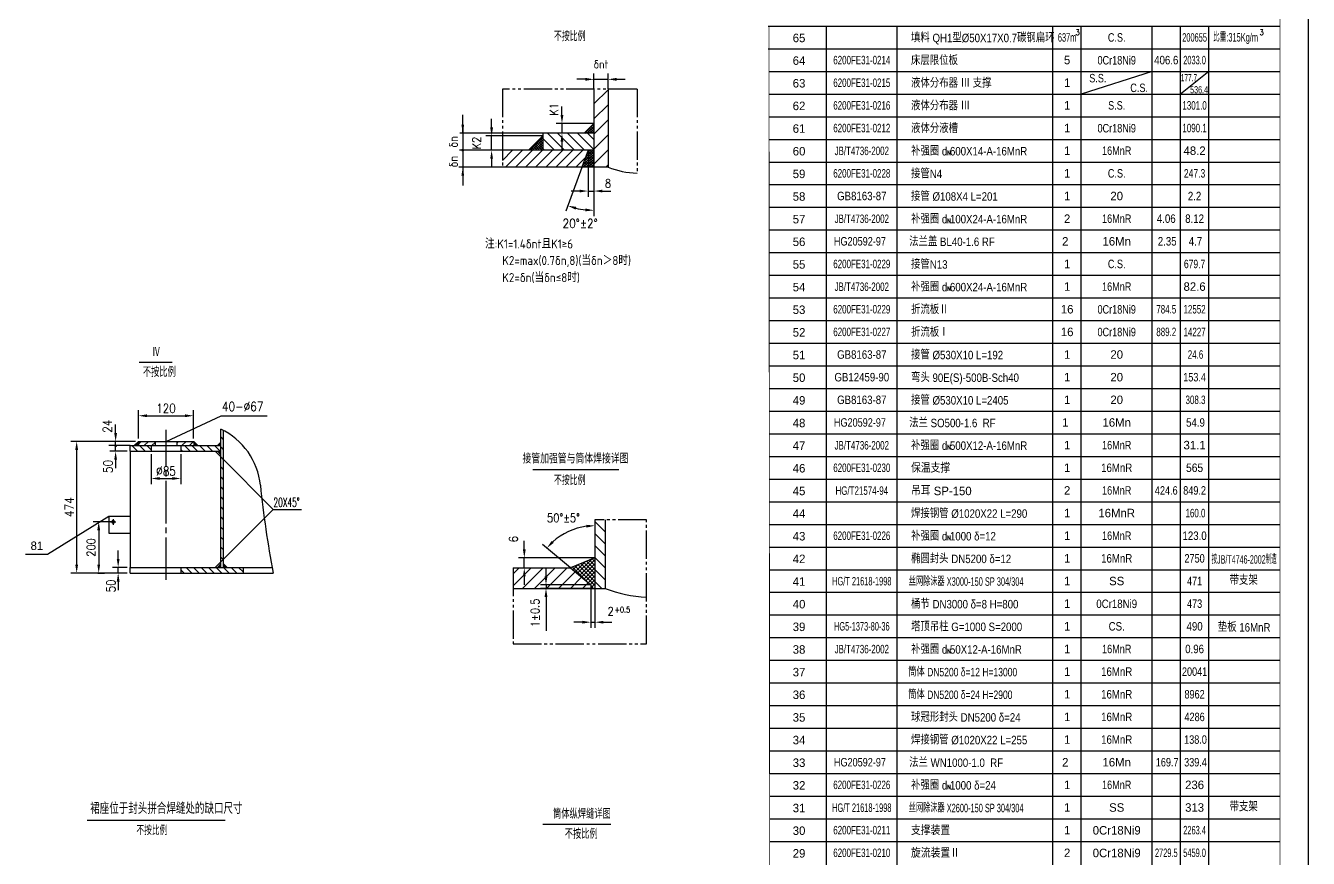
# Model space of a CAD drawing. Extents: x -42 to 819, y -365 to 844.
# Drawn here: x 356.3 to 809.2, y -28.3 to 265.9 of the extents above; entities that cross this region are included whole.
import ezdxf
from ezdxf.enums import TextEntityAlignment as Align

# ---------------------------------------------------------------- set-up
doc = ezdxf.new("R2010")
doc.units = 0
doc.header["$MEASUREMENT"] = 0
doc.linetypes.add('CENTER', pattern=[20, 15, -1.5, 2, -1.5])
doc.linetypes.add('DIVIDE', pattern=[15, 10, -1, 1, -1, 1, -1])
doc.layers.get('0').update_dxf_attribs({"linetype": 'CONTINUOUS'})
doc.layers.get('DEFPOINTS').update_dxf_attribs({"linetype": 'CONTINUOUS'})
for name, color, linetype in [('1', 2, 'CONTINUOUS'), ('2', 1, 'CONTINUOUS'), ('3', 3, 'CENTER'), ('4', 3, 'DIVIDE'), ('DIM', 4, 'CONTINUOUS'), ('TXT', 4, 'CONTINUOUS')]:
    doc.layers.add(name, color=color, linetype=linetype)
doc.styles.add('HZ2', font='tcc_simp', dxfattribs={"height": 2.5, "bigfont": 'tcc_hzdx'})
doc.styles.add('HZJ', font='txt', dxfattribs={"bigfont": 'SBTXT'})
doc.styles.add('SBHZ', font='ROMANS', dxfattribs={"width": 0.85, "bigfont": 'SBTXT'})
doc.dimstyles.get("Standard").update_dxf_attribs({"dimtxt": 3, "dimasz": 3, "dimexe": 2, "dimexo": 0.0625, "dimgap": 1.2, "dimtad": 1, "dimdec": 4, "dimzin": 0, "dimdsep": 46, "dimtxsty": 'SBHZ', "dimcen": 0.09, "dimadec": 0, "dimazin": 0, "dimtfac": 1, "dimtdec": 4, "dimtmove": 2, "dimatfit": 3, "dimfxl": 0, "dimtolj": 1, "dimtzin": 0, "dimarcsym": 0})
pattern_1 = [(135, (-8.8716, -78.33675), (-0.44194174, -0.44194174), []), (225, (-8.8716, -78.33675), (0.44194174, -0.44194174), [])]
pattern_2 = [(135, (-1944.114, -1678.5361), (-1.3258252, -1.3258252), [])]
pattern_3 = [(45, (-1944.11394, -1678.53613), (-0.176776695, 0.176776695), []), (135, (-1944.11394, -1678.53613), (-0.176776695, -0.176776695), [])]

# ---------------------------------------------------------------- blocks, each defined once
blk = doc.blocks.new('*D140')
at = {"color": 0, "linetype": 'ByBlock'}
for p, q in [((531.7, 41.72), (531.7, 44.72)), ((547.45, 38.72), (529.7, 38.72)), ((547.45, 37.52), (529.7, 37.52)), ((531.7, 38.72), (531.7, 37.52)), ((531.7, 38.72), (531.7, 37.52)), ((531.7, 34.52), (531.7, 31.52))]:
    blk.add_line(p, q, dxfattribs=at)
for points in [[(531.2, 41.72), (532.2, 41.72), (531.7, 38.72)], [(531.2, 34.52), (532.2, 34.52), (531.7, 37.52)]]:
    blk.add_solid(points, dxfattribs=at)
at = {"layer": 'DEFPOINTS', "color": 0, "linetype": 'ByBlock'}
for p in [(531.7, 37.52), (547.52, 38.72), (547.52, 37.52)]:
    blk.add_point(p, dxfattribs=at)
at = {"color": 0, "linetype": 'ByBlock', "insert": (527.86, 28.86), "char_height": 3, "attachment_point": 5, "rotation": 90, "style": 'SBHZ'}
blk.add_mtext('\\A1;1±0.5', dxfattribs=at)
blk = doc.blocks.new('*D141')
at = {"color": 0, "linetype": 'ByBlock'}
for p, q in [((547.52, 37.46), (547.52, 23.57)), ((548.96, 37.46), (548.96, 23.57)), ((544.52, 25.57), (541.52, 25.57)), ((547.52, 25.57), (548.96, 25.57)), ((547.52, 25.57), (548.96, 25.57)), ((551.96, 25.57), (554.96, 25.57))]:
    blk.add_line(p, q, dxfattribs=at)
for points in [[(544.52, 26.07), (544.52, 25.07), (547.52, 25.57)], [(551.96, 26.07), (551.96, 25.07), (548.96, 25.57)]]:
    blk.add_solid(points, dxfattribs=at)
at = {"layer": 'DEFPOINTS', "color": 0, "linetype": 'ByBlock'}
for p in [(547.52, 37.52), (548.96, 37.52), (548.96, 25.57)]:
    blk.add_point(p, dxfattribs=at)
at = {"color": 0, "linetype": 'ByBlock', "insert": (554.53, 29.41), "char_height": 3, "attachment_point": 5, "style": 'SBHZ'}
blk.add_mtext('\\A1;2 ', dxfattribs=at)
blk = doc.blocks.new('*X138')
at = {"color": 0}
for p, q in [((70.94, 425.91), (71.05, 426.02)), ((76.85, 420.95), (71.57, 426.24)), ((71.71, 425.27), (73.49, 427.04)), ((72.48, 424.62), (75.92, 428.06)), ((79.48, 419.74), (72.56, 426.65)), ((73.25, 423.97), (78.36, 429.08)), ((79.48, 421.15), (73.56, 427.07)), ((74.02, 423.33), (79.48, 428.79)), ((79.48, 422.56), (74.56, 427.49)), ((74.79, 422.68), (79.48, 427.38)), ((79.48, 423.98), (75.55, 427.91)), ((75.56, 422.04), (79.48, 425.96)), ((79.48, 425.39), (76.55, 428.32)), ((79.48, 426.81), (77.55, 428.74)), ((79.48, 428.22), (78.54, 429.16)), ((76.33, 421.39), (79.48, 424.55)), ((77.09, 420.75), (79.48, 423.14)), ((77.86, 420.1), (79.48, 421.72)), ((78.04, 418.87), (79.48, 420.31)), ((79.05, 418.75), (78.04, 419.76)), ((79.34, 418.75), (79.48, 418.89))]:
    blk.add_line(p, q, dxfattribs=at)
blk = doc.blocks.new('*X136')
at = {"color": 0}
for p, q in [((50.6, 419.71), (56.84, 425.95)), ((50.6, 423.95), (52.6, 425.95)), ((53.89, 418.75), (61.09, 425.95)), ((58.13, 418.75), (65.33, 425.95)), ((62.37, 418.75), (69.57, 425.95)), ((66.61, 418.75), (72.48, 424.62)), ((70.86, 418.75), (74.79, 422.68)), ((75.1, 418.75), (77.09, 420.75))]:
    blk.add_line(p, q, dxfattribs=at)
blk = doc.blocks.new('*D142')
at = {"color": 0, "linetype": 'ByBlock'}
for p, q in [((524.03, 51.32), (524.03, 54.32)), ((548.89, 48.32), (522.03, 48.32)), ((524.03, 44.72), (524.03, 48.32)), ((524.03, 44.72), (524.03, 48.32)), ((540.3, 44.72), (522.03, 44.72)), ((524.03, 41.72), (524.03, 38.72))]:
    blk.add_line(p, q, dxfattribs=at)
for points in [[(523.53, 51.32), (524.53, 51.32), (524.03, 48.32)], [(523.53, 41.72), (524.53, 41.72), (524.03, 44.72)]]:
    blk.add_solid(points, dxfattribs=at)
at = {"layer": 'DEFPOINTS', "color": 0, "linetype": 'ByBlock'}
for p in [(524.03, 48.32), (548.96, 48.32), (540.36, 44.72)]:
    blk.add_point(p, dxfattribs=at)
at = {"color": 0, "linetype": 'ByBlock', "insert": (520.19, 54.91), "char_height": 3, "attachment_point": 5, "rotation": 90, "style": 'SBHZ'}
blk.add_mtext('\\A1;6', dxfattribs=at)
blk = doc.blocks.new('*D143')
at = {"color": 0, "linetype": 'ByBlock'}
blk.add_line((540.32, 44.76), (530.44, 53.05), dxfattribs=at)
blk.add_arc((548.96, 37.51), 22.17, 97.7587, 132.2413, dxfattribs=at)
for points in [[(545.93, 59.98), (546, 58.98), (548.96, 59.68)], [(534.41, 53.58), (533.69, 54.27), (531.97, 51.76)]]:
    blk.add_solid(points, dxfattribs=at)
at = {"layer": 'DEFPOINTS', "color": 0, "linetype": 'ByBlock'}
for p in [(548.96, 61.76), (542.6, 58.75), (540.36, 44.72), (547.52, 38.72), (548.96, 37.52)]:
    blk.add_point(p, dxfattribs=at)
blk = doc.blocks.new('*X137')
at = {"color": 0}
for p, q in [((83.08, 438.76), (79.48, 442.36)), ((83.08, 434.52), (79.48, 438.12)), ((83.08, 430.28), (79.48, 433.88)), ((83.08, 426.03), (79.48, 429.63)), ((83.08, 421.79), (79.48, 425.39)), ((81.88, 418.75), (79.48, 421.15))]:
    blk.add_line(p, q, dxfattribs=at)
blk = doc.blocks.new('*D165')
at = {"color": 0, "linetype": 'ByBlock'}
for p, q in [((561.49, 294.13), (555.88, 278.69)), ((565.78, 294.13), (565.78, 276.94))]:
    blk.add_line(p, q, dxfattribs=at)
blk.add_arc((565.78, 305.9), 26.96, 256.38, 263.62, dxfattribs=at)
for points in [[(559.29, 279.22), (559.58, 280.18), (556.56, 280.57)], [(562.81, 279.61), (562.76, 278.61), (565.78, 278.94)]]:
    blk.add_solid(points, dxfattribs=at)
at = {"layer": 'DEFPOINTS', "color": 0, "linetype": 'ByBlock'}
for p in [(565.78, 321.81), (563.7, 300.19), (561.52, 294.19), (565.78, 294.19), (562.65, 279.13)]:
    blk.add_point(p, dxfattribs=at)
blk = doc.blocks.new('*D166')
at = {"color": 0, "linetype": 'ByBlock'}
for p, q in [((563.7, 300.13), (563.7, 283.76)), ((565.78, 294.13), (565.78, 283.76)), ((560.7, 285.76), (557.7, 285.76)), ((563.7, 285.76), (565.78, 285.76)), ((563.7, 285.76), (565.78, 285.76)), ((568.78, 285.76), (571.78, 285.76))]:
    blk.add_line(p, q, dxfattribs=at)
for points in [[(560.7, 286.26), (560.7, 285.26), (563.7, 285.76)], [(568.78, 286.26), (568.78, 285.26), (565.78, 285.76)]]:
    blk.add_solid(points, dxfattribs=at)
at = {"layer": 'DEFPOINTS', "color": 0, "linetype": 'ByBlock'}
for p in [(563.7, 300.19), (565.78, 294.19), (565.78, 285.76)]:
    blk.add_point(p, dxfattribs=at)
at = {"color": 0, "linetype": 'ByBlock', "insert": (570.74, 288.51), "char_height": 3, "attachment_point": 5, "style": 'SBHZ'}
blk.add_mtext('\\A1;8', dxfattribs=at)
blk = doc.blocks.new('*D167')
at = {"color": 0, "linetype": 'ByBlock'}
for p, q in [((554.5, 312.63), (554.5, 315.63)), ((565.72, 309.63), (552.5, 309.63)), ((554.5, 309.63), (554.5, 306.19)), ((554.5, 309.63), (554.5, 306.19)), ((562.28, 306.19), (552.5, 306.19)), ((554.5, 303.19), (554.5, 300.19))]:
    blk.add_line(p, q, dxfattribs=at)
for points in [[(554, 312.63), (555, 312.63), (554.5, 309.63)], [(554, 303.19), (555, 303.19), (554.5, 306.19)]]:
    blk.add_solid(points, dxfattribs=at)
at = {"layer": 'DEFPOINTS', "color": 0, "linetype": 'ByBlock'}
for p in [(565.78, 309.63), (554.5, 306.19), (562.34, 306.19)]:
    blk.add_point(p, dxfattribs=at)
at = {"color": 0, "linetype": 'ByBlock', "insert": (551.66, 314.66), "char_height": 3, "attachment_point": 5, "rotation": 90, "style": 'SBHZ'}
blk.add_mtext('\\A1;K1', dxfattribs=at)
blk = doc.blocks.new('*D168')
at = {"color": 0, "linetype": 'ByBlock'}
for p, q in [((565.78, 321.87), (565.78, 327.23)), ((570.78, 321.87), (570.78, 327.23)), ((562.78, 325.23), (559.78, 325.23)), ((565.78, 325.23), (570.78, 325.23)), ((565.78, 325.23), (570.78, 325.23)), ((573.78, 325.23), (576.78, 325.23))]:
    blk.add_line(p, q, dxfattribs=at)
for points in [[(562.78, 325.73), (562.78, 324.73), (565.78, 325.23)], [(573.78, 325.73), (573.78, 324.73), (570.78, 325.23)]]:
    blk.add_solid(points, dxfattribs=at)
at = {"layer": 'DEFPOINTS', "color": 0, "linetype": 'ByBlock'}
for p in [(565.78, 321.81), (570.78, 325.23), (570.78, 321.81)]:
    blk.add_point(p, dxfattribs=at)
at = {"color": 0, "linetype": 'ByBlock', "insert": (568.28, 330.53), "char_height": 3, "attachment_point": 5, "style": 'SBHZ'}
blk.add_mtext('\\A1;δnt', dxfattribs=at)
blk = doc.blocks.new('*D169')
at = {"color": 0, "linetype": 'ByBlock'}
for p, q in [((529.66, 308.24), (529.66, 311.24)), ((547.63, 305.24), (527.66, 305.24)), ((529.66, 300.19), (529.66, 305.24)), ((529.66, 300.19), (529.66, 305.24)), ((542.59, 300.19), (527.66, 300.19)), ((529.66, 297.19), (529.66, 294.19))]:
    blk.add_line(p, q, dxfattribs=at)
for points in [[(529.16, 308.24), (530.16, 308.24), (529.66, 305.24)], [(529.16, 297.19), (530.16, 297.19), (529.66, 300.19)]]:
    blk.add_solid(points, dxfattribs=at)
at = {"layer": 'DEFPOINTS', "color": 0, "linetype": 'ByBlock'}
for p in [(529.66, 305.24), (547.7, 305.24), (542.65, 300.19)]:
    blk.add_point(p, dxfattribs=at)
at = {"color": 0, "linetype": 'ByBlock', "insert": (524.36, 302.71), "char_height": 3, "attachment_point": 5, "rotation": 90, "style": 'SBHZ'}
blk.add_mtext('\\A1;K2', dxfattribs=at)
blk = doc.blocks.new('*D183')
at = {"color": 0, "linetype": 'ByBlock'}
for p, q in [((504.46, -179.13), (504.46, -176.13)), ((507.68, -182.13), (502.46, -182.13)), ((507.68, -184.13), (502.46, -184.13)), ((504.46, -184.13), (504.46, -182.13)), ((504.46, -184.13), (504.46, -182.13)), ((504.46, -187.13), (504.46, -190.13))]:
    blk.add_line(p, q, dxfattribs=at)
for points in [[(503.96, -179.13), (504.96, -179.13), (504.46, -182.13)], [(503.96, -187.13), (504.96, -187.13), (504.46, -184.13)]]:
    blk.add_solid(points, dxfattribs=at)
at = {"layer": 'DEFPOINTS', "color": 0, "linetype": 'ByBlock'}
for p in [(504.46, -182.13), (508.68, -182.13), (508.68, -184.13)]:
    blk.add_point(p, dxfattribs=at)
at = {"color": 0, "linetype": 'ByBlock', "insert": (501.89, -188.7), "char_height": 3.2, "attachment_point": 5, "rotation": 90, "style": 'SBHZ'}
blk.add_mtext('\\A1;50', dxfattribs=at)
blk = doc.blocks.new('*D184')
at = {"color": 0, "linetype": 'ByBlock'}
for p, q in [((503.57, -134.63), (503.57, -131.63)), ((510.6, -137.63), (501.57, -137.63)), ((503.57, -141.13), (503.57, -137.63)), ((503.57, -141.13), (503.57, -137.63)), ((507.68, -141.13), (501.57, -141.13)), ((503.57, -144.13), (503.57, -147.13))]:
    blk.add_line(p, q, dxfattribs=at)
for points in [[(503.07, -134.63), (504.07, -134.63), (503.57, -137.63)], [(503.07, -144.13), (504.07, -144.13), (503.57, -141.13)]]:
    blk.add_solid(points, dxfattribs=at)
at = {"layer": 'DEFPOINTS', "color": 0, "linetype": 'ByBlock'}
for p in [(503.57, -137.63), (511.6, -137.63), (508.68, -141.13)]:
    blk.add_point(p, dxfattribs=at)
at = {"color": 0, "linetype": 'ByBlock', "insert": (500.88, -146.49), "char_height": 3.2, "attachment_point": 5, "rotation": 90, "style": 'SBHZ'}
blk.add_mtext('\\A1;50', dxfattribs=at)
blk = doc.blocks.new('*D185')
at = {"color": 0, "linetype": 'ByBlock'}
for p, q in [((510.6, -137.63), (487.81, -137.63)), ((489.81, -140.63), (489.81, -181.13)), ((507.68, -184.13), (487.81, -184.13))]:
    blk.add_line(p, q, dxfattribs=at)
for points in [[(489.31, -140.63), (490.31, -140.63), (489.81, -137.63)], [(489.31, -181.13), (490.31, -181.13), (489.81, -184.13)]]:
    blk.add_solid(points, dxfattribs=at)
at = {"layer": 'DEFPOINTS', "color": 0, "linetype": 'ByBlock'}
for p in [(511.6, -137.63), (489.81, -184.13), (508.68, -184.13)]:
    blk.add_point(p, dxfattribs=at)
at = {"color": 0, "linetype": 'ByBlock', "insert": (487.21, -160.88), "char_height": 3.2, "attachment_point": 5, "rotation": 90, "style": 'SBHZ'}
blk.add_mtext('\\A1;474', dxfattribs=at)
blk = doc.blocks.new('*D186')
at = {"color": 0, "linetype": 'ByBlock'}
for p, q in [((516.11, -142.13), (516.11, -152.72)), ((526.62, -142.13), (526.62, -152.72)), ((519.11, -150.72), (523.62, -150.72))]:
    blk.add_line(p, q, dxfattribs=at)
for points in [[(519.11, -150.22), (519.11, -151.22), (516.11, -150.72)], [(523.62, -150.22), (523.62, -151.22), (526.62, -150.72)]]:
    blk.add_solid(points, dxfattribs=at)
at = {"layer": 'DEFPOINTS', "color": 0, "linetype": 'ByBlock'}
for p in [(516.11, -141.13), (526.62, -141.13), (526.62, -150.72)]:
    blk.add_point(p, dxfattribs=at)
at = {"color": 0, "linetype": 'ByBlock', "insert": (521.37, -148.12), "char_height": 3.2, "attachment_point": 5, "style": 'SBHZ'}
blk.add_mtext('\\A1;∅85', dxfattribs=at)
blk = doc.blocks.new('*D187')
at = {"color": 0, "linetype": 'ByBlock'}
for p, q in [((511.6, -136.63), (511.6, -126.57)), ((531.1, -136.63), (531.1, -126.57)), ((514.6, -128.57), (528.1, -128.57))]:
    blk.add_line(p, q, dxfattribs=at)
for points in [[(514.6, -128.07), (514.6, -129.07), (511.6, -128.57)], [(528.1, -128.07), (528.1, -129.07), (531.1, -128.57)]]:
    blk.add_solid(points, dxfattribs=at)
at = {"layer": 'DEFPOINTS', "color": 0, "linetype": 'ByBlock'}
for p in [(531.1, -128.57), (511.6, -137.63), (531.1, -137.63)]:
    blk.add_point(p, dxfattribs=at)
at = {"color": 0, "linetype": 'ByBlock', "insert": (521.35, -125.97), "char_height": 3.2, "attachment_point": 5, "style": 'SBHZ'}
blk.add_mtext('\\A1;120', dxfattribs=at)
blk = doc.blocks.new('*D188')
at = {"color": 0, "linetype": 'ByBlock'}
for p, q in [((502.18, -166.03), (495.6, -166.03)), ((497.6, -169.03), (497.6, -181.13)), ((497.25, -184.13), (499.6, -184.13))]:
    blk.add_line(p, q, dxfattribs=at)
for points in [[(497.1, -169.03), (498.1, -169.03), (497.6, -166.03)], [(497.1, -181.13), (498.1, -181.13), (497.6, -184.13)]]:
    blk.add_solid(points, dxfattribs=at)
at = {"layer": 'DEFPOINTS', "color": 0, "linetype": 'ByBlock'}
for p in [(502.24, -166.03), (497.19, -184.13), (497.6, -184.13)]:
    blk.add_point(p, dxfattribs=at)
at = {"color": 0, "linetype": 'ByBlock', "insert": (494.9, -175.08), "char_height": 3, "attachment_point": 5, "rotation": 90, "style": 'SBHZ'}
blk.add_mtext('\\A1;200', dxfattribs=at)

msp = doc.modelspace()

# ---------------------------------------------------------------- hatches: boundary and pattern name
at = {"layer": '1'}
h = msp.add_hatch(dxfattribs=at)
h.set_pattern_fill('ANSI31', color=256, scale=30, style=0)
h.set_pattern_definition([(45, (-8.8716, -78.3368), (-2.65165, 2.65165), [])])
h.paths.add_polyline_path([(556.90704, 215.852), (561.90704, 215.852), (561.90704, 243.4703), (556.90704, 243.4703)])
h = msp.add_hatch(dxfattribs=at)
h.set_pattern_fill('ANSI37', color=256, scale=5, angle=90, style=0)
h.set_pattern_definition(pattern_1)
h.paths.add_polyline_path([(553.46822, 227.852), (556.90704, 227.852), (556.90704, 231.29083)])
h.paths.add_polyline_path([(533.77596, 221.852), (538.89496, 221.852), (538.89496, 226.97101)])
h = msp.add_hatch(dxfattribs=at)
h.set_pattern_fill('ANSI31', color=256, scale=20, angle=90, style=0)
h.set_pattern_definition([(135, (-8.8716, -78.3368), (-1.767767, -1.767767), [])])
h.paths.add_polyline_path([(556.90704, 221.852), (556.90704, 227.852), (538.89496, 227.852), (538.89496, 221.852)])
h = msp.add_hatch(dxfattribs=at)
h.set_pattern_fill('ANSI31', color=256, scale=20, style=0)
h.set_pattern_definition([(45, (-8.8716, -78.3368), (-1.767767, 1.767767), [])])
h.paths.add_polyline_path([(552.64456, 215.852), (554.82839, 221.852), (524.61317, 221.852), (524.61317, 215.852)])
h = msp.add_hatch(dxfattribs=at)
h.set_pattern_fill('ANSI37', color=256, scale=5, angle=90, style=0)
h.set_pattern_definition(pattern_1)
h.paths.add_polyline_path([(556.90704, 215.852), (556.90704, 221.852), (554.82839, 221.852), (552.64456, 215.852)])
h = msp.add_hatch(dxfattribs=at)
h.set_pattern_fill('ANSI31', color=256, scale=20, angle=90, style=0)
h.set_pattern_definition([(135, (-1944.114, -1678.5361), (-1.767767, -1.767767), [])])
h.paths.add_polyline_path([(426.16599, 122.7965, 0.011385435), (425.16599, 123.29298), (425.16599, 74.49996), (426.16599, 74.49996)])
h = msp.add_hatch(dxfattribs=at)
h.set_pattern_fill('ANSI37', color=256, angle=90, style=0)
h.set_pattern_definition([(135, (-1944.11394, -1678.53613), (-0.0883883476, -0.0883883476), []), (225, (-1944.11394, -1678.53613), (0.0883883476, -0.0883883476), [])])
h.paths.add_polyline_path([(388.33439, 117.49883, 1), (387.73439, 117.49883)])
h.paths.add_polyline_path([(387.73439, 117.49883, 1), (388.33439, 117.49883)])
h = msp.add_hatch(dxfattribs=at)
h.set_pattern_fill('ANSI37', color=256, scale=2, style=0)
h.set_pattern_definition([(135, (2755.77983, -1678.53613), (0.176776695, 0.176776695), []), (45, (2755.77983, -1678.53613), (0.176776695, -0.176776695), [])])
h.paths.add_polyline_path([(396.06392, 118.99883), (396.06392, 117.49883), (394.55967, 117.49883)])
h = msp.add_hatch(dxfattribs=at)
h.set_pattern_fill('ANSI31', color=256, scale=15, style=0)
h.set_pattern_definition([(45, (-1944.114, -1678.5361), (-1.3258252, 1.3258252), [])])
h.paths.add_polyline_path([(415.60197, 117.49883), (415.60197, 118.99883), (409.6913, 118.99883), (409.6913, 117.49883)])
h.paths.add_polyline_path([(401.9746, 117.49883), (401.9746, 118.99883), (396.06392, 118.99883), (396.06392, 117.49883)])
h = msp.add_hatch(dxfattribs=at)
h.set_pattern_fill('ANSI37', color=256, scale=2, style=0)
h.set_pattern_definition(pattern_3)
h.paths.add_polyline_path([(415.60197, 118.99883), (415.60197, 117.49883), (417.10623, 117.49883)])
h = msp.add_hatch(dxfattribs=at)
h.set_pattern_fill('ANSI37', color=256, scale=2, style=0)
h.set_pattern_definition([(315, (-1944.11394, 1911.5338), (-0.176776695, -0.176776695), []), (225, (-1944.11394, 1911.5338), (-0.176776695, 0.176776695), [])])
h.paths.add_polyline_path([(423.96599, 117.49883), (425.16599, 118.69883), (425.16599, 117.49883)])
h = msp.add_hatch(dxfattribs=at)
h.set_pattern_fill('ANSI31', color=256, scale=15, angle=90, style=0)
h.set_pattern_definition(pattern_2)
h.paths.add_polyline_path([(425.16599, 115.49883), (425.16599, 117.49883), (411.08687, 117.49883), (411.08687, 115.49883)])
h.paths.add_polyline_path([(400.57902, 115.49883), (400.57902, 117.49883), (393.14707, 117.49883), (393.14707, 115.49883)])
h = msp.add_hatch(dxfattribs=at)
h.set_pattern_fill('ANSI37', color=256, scale=2, style=0)
h.set_pattern_definition(pattern_3)
h.paths.add_polyline_path([(423.96599, 115.49883), (425.16599, 114.29883), (425.16599, 115.49883)])
h = msp.add_hatch(dxfattribs=at)
h.set_pattern_fill('ANSI31', color=256, scale=15, angle=90, style=0)
h.set_pattern_definition(pattern_2)
h.paths.add_polyline_path([(433.02504, 72.49996), (433.02504, 74.49996), (411.08687, 74.49996), (411.08687, 72.49996)])
h = msp.add_hatch(dxfattribs=at)
h.set_pattern_fill('ANSI37', color=256, scale=2, style=0)
h.set_pattern_definition(pattern_3)
h.paths.add_polyline_path([(425.16599, 75.69996), (423.96599, 74.49996), (425.16599, 74.49996)])
h.paths.add_polyline_path([(426.16599, 74.49996), (427.36599, 74.49996), (426.16599, 75.69996)])

# ---------------------------------------------------------------- linework, layer by layer
for p, q in [((809.15826, -354.77933), (809.15826, 834.22067)), ((538.89496, 227.852), (509.57721, 227.852)), ((510.60711, 230.07745), (510.60711, 213.1476)), ((524.61317, 221.852), (509.46278, 221.852)), ((524.61317, 215.852), (509.23391, 215.852)), ((405.83295, 118.99883), (425.28231, 128.01252)), ((425.28231, 128.01252), (441.586, 128.01252)), ((393.14707, 117.49883), (385.644, 117.49883)), ((425.16599, 113.49883), (443.66542, 94.9994)), ((385.60931, 92.47033), (364.01639, 79.00581)), ((425.16599, 76.49996), (443.66542, 94.9994)), ((443.66542, 94.9994), (453.66542, 94.9994)), ((364.01639, 79.00581), (356.26811, 79.00581))]:
    msp.add_line(p, q, dxfattribs=at)
at = {"layer": '1', "const_width": 0.5}
msp.add_lwpolyline([(510.35711, 221.852, 1), (510.85711, 221.852, 1)], format="xyb", close=True, dxfattribs=at)
at = {"layer": '1'}
msp.add_circle((388.03439, 117.49883), 0.3, dxfattribs=at)
for centre, radius, start, end in [((414.76569, 101.08971), 24.51839, 5.7071381, 64.9010053), ((787.49653, 138.34009), 350.06921, 185.7071381, 190.840608)]:
    msp.add_arc(centre, radius, start, end, dxfattribs=at)
at = {"layer": '2'}
for p, q in [((556.90704, 243.4703), (556.90704, 215.852)), ((561.90704, 243.4703), (561.90704, 215.852)), ((553.46822, 227.852), (556.90704, 231.29083)), ((538.94135, 227.01739), (533.77596, 221.852)), ((556.90704, 227.852), (538.89496, 227.852)), ((538.89496, 227.852), (538.89496, 221.852)), ((556.90704, 221.852), (524.61317, 221.852)), ((554.82839, 221.852), (552.64456, 215.852)), ((561.90704, 215.852), (524.61317, 215.852)), ((396.34903, 146.92959), (408.04702, 146.92959)), ((425.16599, 74.49996), (425.16599, 123.29298)), ((426.16599, 74.49996), (426.16599, 122.7965)), ((396.06392, 118.99883), (394.55967, 117.49883)), ((396.06392, 117.49883), (396.06392, 118.99883)), ((396.06392, 118.99883), (415.60197, 118.99883)), ((396.06392, 118.99883), (396.06392, 117.49883)), ((401.9746, 118.99883), (401.9746, 117.49883)), ((409.6913, 118.99883), (409.6913, 117.49883)), ((415.60197, 118.99883), (415.60197, 117.49883)), ((415.60197, 118.99883), (417.10623, 117.49883)), ((423.96599, 117.49883), (425.16599, 118.69883)), ((393.14707, 117.49883), (425.16599, 117.49883)), ((393.14707, 115.49883), (393.14707, 117.49883)), ((393.14707, 115.49883), (425.16599, 115.49883)), ((393.14707, 115.49883), (393.14707, 74.49996)), ((400.57902, 117.49883), (400.57902, 115.49883)), ((411.08687, 117.49883), (411.08687, 115.49883)), ((423.16599, 115.49883), (425.16599, 113.49883)), ((423.96599, 115.49883), (425.16599, 114.29883)), ((535.29267, 109.05205), (565.70916, 109.05205)), ((393.14707, 92.47033), (385.60931, 92.47033)), ((385.60931, 92.47033), (385.60931, 86.57129)), ((557.25264, 91.32093), (557.25264, 67.08291)), ((560.85264, 91.32093), (560.85264, 67.08291)), ((385.60931, 86.57129), (393.14707, 86.57129)), ((557.25264, 77.88291), (548.66212, 74.28291)), ((393.14707, 74.49996), (443.29762, 74.49996)), ((393.14707, 72.49996), (393.14707, 74.49996)), ((393.14707, 72.49996), (443.67459, 72.49996)), ((411.08687, 74.49996), (411.08687, 72.49996)), ((423.16599, 74.49996), (425.16599, 76.49996)), ((423.96599, 74.49996), (425.16599, 75.69996)), ((427.36599, 74.49996), (426.16599, 75.69996)), ((433.02504, 74.49996), (433.02504, 72.49996)), ((528.36938, 74.28291), (548.66212, 74.28291)), ((548.66212, 74.28291), (555.81264, 68.28291)), ((555.81264, 68.28291), (555.81264, 67.08291)), ((528.36938, 67.08291), (560.85264, 67.08291)), ((378.02023, -14.73992), (426.69213, -14.73992)), ((538.91942, -16.20795), (562.87176, -16.20795))]:
    msp.add_line(p, q, dxfattribs=at)
at = {"layer": '2', "const_width": 0.3}
for points in [[(799.15826, -344.77933), (799.15826, 824.22067)], [(619.15826, -266.37933), (618.71683, 265.68722)]]:
    msp.add_lwpolyline(points, dxfattribs=at)
at = {"layer": '2'}
for centre, radius, start, end in [((573.5165, 246.02166), 32.32626, 248.9529968, 267.5275719), ((387.17148, 90.60175), 0.46176, 0, 180), ((387.17148, 90.60175), 0.46176, 180, 0), ((577.96025, 111.48612), 47.58482, 248.9293802, 267.0062569)]:
    msp.add_arc(centre, radius, start, end, dxfattribs=at)
at = {"layer": '3'}
for p, q in [((405.83295, 70.04787), (405.83295, 123.13998)), ((386.21683, 90.60175), (388.09534, 90.60175)), ((387.17148, 91.55605), (387.17148, 89.58588))]:
    msp.add_line(p, q, dxfattribs=at)
at = {"layer": '4'}
for p, q in [((572.12199, 243.4703), (524.61317, 243.4703)), ((524.61317, 243.4703), (524.61317, 215.852)), ((572.12199, 243.4703), (572.12199, 213.72549)), ((575.47505, 91.32093), (557.25264, 91.32093)), ((575.47505, 47.47353), (575.47505, 91.32093)), ((528.36938, 74.28291), (528.36938, 47.47353)), ((528.36938, 47.47353), (575.47505, 47.47353))]:
    msp.add_line(p, q, dxfattribs=at)
at = {"layer": 'DIM'}
msp.add_line((539.9961, 64.08291), (539.9961, 52.03441), dxfattribs=at)
at = {"layer": 'TXT'}
for p, q in [((618.46714, 265.68722), (798.99338, 265.68722)), ((638.99338, -266.31278), (638.99338, 265.68722)), ((663.99338, -266.31278), (663.99338, 265.68722)), ((718.99338, -266.31278), (718.99338, 265.68722)), ((728.99338, -266.31278), (728.99338, 265.68722)), ((753.99338, -266.31278), (753.99338, 265.68722)), ((763.99338, -260.31278), (763.99338, 265.68722)), ((773.99338, -266.31278), (773.99338, 265.68722)), ((618.46714, 257.68722), (798.99338, 257.68722)), ((618.91531, 249.68722), (798.99338, 249.68722)), ((753.99338, 249.68722), (728.99338, 241.68722)), ((773.99338, 249.68722), (763.99338, 241.68722)), ((618.91531, 241.68722), (798.99338, 241.68722)), ((618.91531, 233.68722), (798.99338, 233.68722)), ((618.91531, 225.68722), (798.99338, 225.68722)), ((618.91531, 217.68722), (798.99338, 217.68722)), ((618.91531, 209.68722), (798.99338, 209.68722)), ((618.91531, 201.68722), (798.99338, 201.68722)), ((618.91531, 193.68722), (798.99338, 193.68722)), ((618.91531, 185.68722), (798.99338, 185.68722)), ((618.91531, 185.68722), (798.99338, 185.68722)), ((618.91531, 177.68722), (798.99338, 177.68722)), ((618.91531, 169.68722), (798.99338, 169.68722)), ((618.91531, 161.68722), (798.99338, 161.68722)), ((618.91531, 153.68722), (798.99338, 153.68722)), ((618.91531, 153.68722), (798.99338, 153.68722)), ((618.91531, 145.68722), (798.99338, 145.68722)), ((618.91531, 137.68722), (798.99338, 137.68722)), ((618.91531, 129.68722), (798.99338, 129.68722)), ((618.91531, 121.68722), (798.99338, 121.68722)), ((618.91531, 121.68722), (798.99338, 121.68722)), ((618.91531, 113.68722), (798.99338, 113.68722)), ((618.91531, 105.68722), (798.99338, 105.68722)), ((618.91531, 97.68722), (798.99338, 97.68722)), ((618.91531, 89.68722), (798.99338, 89.68722)), ((618.91531, 81.68722), (798.99338, 81.68722)), ((618.91531, 81.68722), (798.99338, 81.68722)), ((618.91531, 73.68722), (798.99338, 73.68722)), ((618.91531, 65.68722), (798.99338, 65.68722)), ((618.91531, 57.68722), (798.99338, 57.68722)), ((618.91531, 49.68722), (798.99338, 49.68722)), ((618.91531, 41.68722), (798.99338, 41.68722)), ((618.91531, 33.68722), (798.99338, 33.68722)), ((618.91531, 25.68722), (798.99338, 25.68722)), ((618.91531, 17.68722), (798.99338, 17.68722)), ((618.91531, 9.68722), (798.99338, 9.68722)), ((618.91531, 1.68722), (798.99338, 1.68722)), ((618.91531, -6.31278), (798.99338, -6.31278)), ((618.91531, -14.31278), (798.99338, -14.31278)), ((618.91531, -22.31278), (798.99338, -22.31278))]:
    msp.add_line(p, q, dxfattribs=at)

# ---------------------------------------------------------------- block references
at = {"layer": 'DIM'}
for name in ['*X137', '*X138', '*X136']:
    msp.add_blockref(name, (477.77069, -351.67032), dxfattribs=at)

# ---------------------------------------------------------------- texts
at = {"layer": '1', "style": 'HZ2'}
for s, height, width, p in [('2033.0', 3, 0.6, (768.99338, 253.68722)), ('177.7', 2.5, 0.55, (767.01194, 247.48787)), ('1301.0', 3, 0.7, (768.99338, 237.68722)), ('1090.1', 3, 0.7, (768.99338, 229.68722)), ('12552', 3, 0.7, (768.99338, 165.68722)), ('14227', 3, 0.7, (768.99338, 157.68722)), ('424.6', 3, 0.8, (758.99338, 101.68722)), ('849.2', 3, 0.8, (768.99338, 101.68722)), ('160.0', 3, 0.7, (769.31564, 93.68722)), ('471', 3, 0.8, (768.99338, 69.68722)), ('473', 3, 0.8, (768.99338, 61.68722)), ('2263.4', 3, 0.6, (768.99338, -18.31278)), ('5459.0', 3, 0.6, (768.99338, -26.31278))]:
    msp.add_text(s, height=height, dxfattribs=dict(at, width=width)).set_placement(p, align=Align.MIDDLE)
at = {"layer": '1', "style": 'SBHZ', "width": 0.85}
for s, p in [('δn', (508.91526, 222.74888)), ('δn', (508.91526, 215.77103)), ('24', (386.73759, 121.99883))]:
    msp.add_text(s, height=3.2, rotation=90, dxfattribs=at).set_placement(p)
at = {"layer": '1', "style": 'SBHZ'}
for s, width, p in [('20%%d%%p2%%d', 0.85, (545.85247, 194.38749)), ('注:K1=1.4δnt且K1≥6', 0.85, (518.46718, 187.14257)), ('   K2=max(0.7δn,8)(当δn＞8时)', 0.85, (518.46718, 181.28818)), ('   K2=δn(当δn≤8时)', 0.85, (518.46718, 175.25084)), ('40-%%c67', 0.85, (425.52747, 129.72799)), ('20X45%%d', 0.6, (443.76131, 95.86198))]:
    msp.add_text(s, height=3.2, dxfattribs=dict(at, width=width)).set_placement(p)
at = {"layer": '1', "style": 'HZ2'}
for s, p in [('1', (723.99338, 93.68722)), ('16MnR', (741.49338, 93.68722)), ('313', (768.99338, -10.31278))]:
    msp.add_text(s, height=3, dxfattribs=at).set_placement(p, align=Align.MIDDLE)
at = {"layer": 'DIM', "style": 'SBHZ'}
for s, width, p in [('不按比例', 0.67, (548.36962, 260.40272)), ('接管加强管与筒体焊接详图', 0.75, (550.40613, 111.23621)), ('不按比例', 0.67, (548.36962, 103.58392))]:
    msp.add_text(s, height=3.2, dxfattribs=dict(at, width=width)).set_placement(p, align=Align.CENTER)
at = {"layer": 'DIM'}
for s, height, style, width, p in [('Ⅳ', 3.2, 'HZJ', 0.7, (400.88691, 148.88394)), ('不按比例', 3.2, 'HZJ', 0.7, (397.64727, 141.80746)), ('50%%d%%p5%%d', 3, 'SBHZ', 0.85, (540.36266, 90.47539)), ('+0.5', 2, 'SBHZ', 0.85, (564.19841, 58.57733)), ('裙座位于封头拼合焊缝处的缺口尺寸', 4, 'HZJ', 0.7, (379.07462, -12.58484)), ('筒体纵焊缝详图', 3.2, 'HZJ', 0.7, (542.48859, -14.2536)), ('不按比例', 3, 'HZJ', 0.7, (395.37587, -20.00595)), ('不按比例', 3.2, 'HZJ', 0.7, (546.61435, -21.33008))]:
    msp.add_text(s, height=height, dxfattribs=dict(at, style=style, width=width)).set_placement(p)
at = {"layer": 'TXT', "style": 'HZ2'}
for s, p in [('65', (627.10842, 260.00425)), ('64', (627.10842, 252.00425)), ('63', (627.10842, 244.00425)), ('62', (627.10842, 236.00425)), ('61', (627.10842, 228.00425)), ('60', (627.10842, 220.00425)), ('59', (627.10842, 212.00425)), ('58', (627.10842, 204.00425)), ('57', (627.10842, 196.00425)), ('56', (627.10842, 188.00425)), ('55', (627.10842, 180.00425)), ('54', (627.10842, 172.00425)), ('53', (627.10842, 164.00425)), ('52', (627.10842, 156.00425)), ('51', (627.10842, 148.00425)), ('50', (627.10842, 140.00425)), ('49', (627.10842, 132.00425)), ('48', (627.10842, 124.00425)), ('47', (627.10842, 116.00425)), ('46', (627.10842, 108.00425)), ('保温支撑', (668.88136, 108.00425)), ('45', (627.10842, 100.00425)), ('吊耳 SP-150', (668.88136, 100.00425)), ('44', (627.10842, 92.00425)), ('43', (627.10842, 84.00425)), ('81', (358.00985, 80.63962)), ('42', (627.10842, 76.00425)), ('41', (627.10842, 68.00425)), ('40', (627.10842, 60.00425)), ('39', (627.10842, 52.00425)), ('38', (627.10842, 44.00425)), ('37', (627.10842, 36.00425)), ('36', (627.10842, 28.00425)), ('35', (627.10842, 20.00425)), ('34', (627.10842, 12.00425)), ('33', (627.10842, 4.00425)), ('32', (627.10842, -3.99575)), ('31', (627.10842, -11.99575)), ('30', (627.10842, -19.99575)), ('支撑装置', (668.88136, -19.99575)), ('29', (627.10842, -27.99575)), ('旋流装置Ⅱ', (668.88136, -27.99575))]:
    msp.add_text(s, height=3, dxfattribs=at).set_placement(p)
at = {"layer": 'TXT'}
for s, height, style, width, p in [('填料 QH1型%%c50X17X0.7碳钢扁环', 3, 'HZ2', 0.85, (668.88136, 260.00425)), ('3', 2, 'SBHZ', 0.85, (726.94539, 262.47893)), ('3', 2, 'SBHZ', 0.85, (791.94589, 262.47893)), ('床层限位板', 3, 'HZ2', 0.85, (668.88136, 252.00425)), ('液体分布器 Ⅲ 支撑', 3, 'HZ2', 0.85, (668.88136, 244.00425)), ('液体分布器 Ⅲ', 3, 'HZ2', 0.85, (668.88136, 236.00425)), ('液体分液槽', 3, 'HZ2', 0.85, (668.88136, 228.00425)), ('补强圈 d 600X14-A-16MnR', 3, 'HZ2', 0.85, (668.88136, 220.00425)), ('N', 1.6, 'SBHZ', 0.85, (681.58625, 220.13141)), ('接管N4', 3, 'HZ2', 0.85, (668.88136, 212.00425)), ('接管 %%c108X4 L=201', 3, 'HZ2', 0.85, (668.88136, 204.00425)), ('补强圈 d 100X24-A-16MnR', 3, 'HZ2', 0.85, (668.88136, 196.00425)), ('N', 1.6, 'SBHZ', 0.85, (681.58625, 196.13141)), ('法兰盖 BL40-1.6 RF', 3, 'HZ2', 0.85, (668.21781, 188.00425)), ('接管N13', 3, 'HZ2', 0.85, (668.88136, 180.00425)), ('补强圈 d 600X24-A-16MnR', 3, 'HZ2', 0.85, (668.88136, 172.00425)), ('N', 1.6, 'SBHZ', 0.85, (681.58625, 172.13141)), ('折流板Ⅱ', 3, 'HZ2', 0.85, (668.88136, 164.00425)), ('折流板Ⅰ', 3, 'HZ2', 0.85, (668.88136, 156.00425)), ('接管 %%c530X10 L=192', 3, 'HZ2', 0.85, (668.88136, 148.00425)), ('弯头 90E(S)-500B-Sch40', 3, 'HZ2', 0.85, (668.88136, 140.00425)), ('接管 %%c530X10 L=2405', 3, 'HZ2', 0.85, (668.88136, 132.00425)), ('法兰 SO500-1.6  RF', 3, 'HZ2', 0.85, (668.21781, 124.00425)), ('补强圈 d 500X12-A-16MnR', 3, 'HZ2', 0.85, (668.88136, 116.00425)), ('N', 1.6, 'SBHZ', 0.85, (681.58625, 116.13141)), ('焊接钢管 %%c1020X22 L=290', 3, 'HZ2', 0.85, (668.88136, 92.00425)), ('补强圈 d 1000 δ=12', 3, 'HZ2', 0.85, (668.88136, 84.00425)), ('N', 1.6, 'SBHZ', 0.85, (681.58625, 84.13141)), ('椭圆封头 DN5200 δ=12', 3, 'HZ2', 0.85, (668.88136, 76.00425)), ('丝网除沫器 X3000-150 SP 304/304', 3, 'HZ2', 0.65, (668.07778, 68.00425)), ('桶节 DN3000 δ=8 H=800', 3, 'HZ2', 0.85, (668.88136, 60.00425)), ('塔顶吊柱 G=1000 S=2000', 3, 'HZ2', 0.85, (668.88136, 52.00425)), ('补强圈 d 50X12-A-16MnR', 3, 'HZ2', 0.85, (668.88136, 44.00425)), ('N', 1.6, 'SBHZ', 0.85, (681.58625, 44.13141)), ('筒体 DN5200 δ=12 H=13000', 3, 'HZ2', 0.75, (667.88136, 36.00425)), ('筒体 DN5200 δ=24 H=2900', 3, 'HZ2', 0.75, (667.88136, 28.00425)), ('球冠形封头 DN5200 δ=24', 3, 'HZ2', 0.85, (668.88136, 20.00425)), ('焊接钢管 %%c1020X22 L=255', 3, 'HZ2', 0.85, (668.88136, 12.00425)), ('法兰 WN1000-1.0  RF', 3, 'HZ2', 0.85, (668.21781, 4.00425)), ('补强圈 d 1000 δ=24', 3, 'HZ2', 0.85, (668.88136, -3.99575)), ('N', 1.6, 'SBHZ', 0.85, (681.58625, -3.86859)), ('丝网除沫器 X2600-150 SP 304/304', 3, 'HZ2', 0.65, (668.07778, -11.99575))]:
    msp.add_text(s, height=height, dxfattribs=dict(at, style=style, width=width)).set_placement(p)
at = {"layer": 'TXT', "style": 'HZ2'}
for s, height, width, p in [('637m', 3, 0.6, (723.99338, 261.68722)), ('C.S.', 3, 0.8, (741.49338, 261.68722)), ('200655', 3, 0.6, (768.99338, 261.68722)), ('比重:315Kg/m', 3, 0.6, (783.45155, 261.68722)), ('6200FE31-0214', 3, 0.7, (651.49338, 253.68722)), ('0Cr18Ni9', 3, 0.8, (741.49338, 253.68722)), ('406.6', 3, 0.85, (758.99338, 253.68722)), ('6200FE31-0215', 3, 0.7, (651.49338, 245.68722)), ('S.S.', 3, 0.8, (734.82854, 247.3078)), ('C.S.', 3, 0.8, (749.41913, 243.88657)), ('536.4', 2.5, 0.7, (770.58258, 243.2241)), ('6200FE31-0216', 3, 0.7, (651.49338, 237.68722)), ('S.S.', 3, 0.8, (741.49338, 237.68722)), ('6200FE31-0212', 3, 0.7, (651.49338, 229.68722)), ('0Cr18Ni9', 3, 0.8, (741.49338, 229.68722)), ('JB/T4736-2002', 3, 0.7, (651.49338, 221.68722)), ('16MnR', 3, 0.8, (741.49338, 221.68722)), ('6200FE31-0228', 3, 0.7, (651.49338, 213.68722)), ('C.S.', 3, 0.8, (741.49338, 213.68722)), ('247.3', 3, 0.75, (768.99338, 213.68722)), ('GB8163-87', 3, 0.85, (651.49338, 205.68722)), ('2.2', 3, 0.85, (768.99338, 205.68722)), ('JB/T4736-2002', 3, 0.7, (651.49338, 197.68722)), ('16MnR', 3, 0.8, (741.49338, 197.68722)), ('4.06', 3, 0.85, (758.99338, 197.68722)), ('8.12', 3, 0.85, (768.99338, 197.68722)), ('HG20592-97', 3, 0.8, (650.82983, 189.68722)), ('2.35', 3, 0.85, (759.31564, 189.68722)), ('4.7', 3, 0.85, (769.31564, 189.68722)), ('6200FE31-0229', 3, 0.7, (651.49338, 181.68722)), ('C.S.', 3, 0.8, (741.49338, 181.68722)), ('679.7', 3, 0.75, (768.99338, 181.68722)), ('JB/T4736-2002', 3, 0.7, (651.49338, 173.68722)), ('16MnR', 3, 0.8, (741.49338, 173.68722)), ('6200FE31-0229', 3, 0.7, (651.49338, 165.68722)), ('0Cr18Ni9', 3, 0.8, (741.49338, 165.68722)), ('784.5', 3, 0.7, (758.99338, 165.68722)), ('6200FE31-0227', 3, 0.7, (651.49338, 157.68722)), ('0Cr18Ni9', 3, 0.8, (741.49338, 157.68722)), ('889.2', 3, 0.7, (758.99338, 157.68722)), ('GB8163-87', 3, 0.85, (651.49338, 149.68722)), ('24.6', 3, 0.7, (769.31564, 149.68722)), ('GB12459-90', 3, 0.85, (651.49338, 141.68722)), ('153.4', 3, 0.8, (768.99338, 141.68722)), ('GB8163-87', 3, 0.85, (651.49338, 133.68722)), ('308.3', 3, 0.7, (769.31564, 133.68722)), ('HG20592-97', 3, 0.8, (650.82983, 125.68722)), ('54.9', 3, 0.85, (769.31564, 125.68722)), ('JB/T4736-2002', 3, 0.7, (651.49338, 117.68722)), ('16MnR', 3, 0.8, (741.49338, 117.68722)), ('6200FE31-0230', 3, 0.7, (651.49338, 109.68722)), ('16MnR', 3, 0.85, (741.49338, 109.68722)), ('565', 3, 0.9, (768.99338, 109.68722)), ('HG/T21574-94', 3, 0.7, (651.49338, 101.68722)), ('16MnR', 3, 0.8, (741.49338, 101.68722)), ('6200FE31-0226', 3, 0.7, (651.49338, 85.68722)), ('16MnR', 3, 0.8, (741.49338, 85.68722)), ('123.0', 3, 0.85, (768.99338, 85.68722)), ('16MnR', 3, 0.85, (741.49338, 77.68722)), ('2750', 3, 0.8, (768.99338, 77.68722)), ('按JB/T4746-2002制造', 3, 0.5, (786.49338, 77.68722)), ('HG/T 21618-1998', 3, 0.6, (651.49338, 69.68722)), ('带支架', 3.2, 0.8, (786.33801, 70.28727)), ('0Cr18Ni9', 3, 0.85, (741.49338, 61.68722)), ('HG5-1373-80-36', 3, 0.6, (651.49338, 53.68722)), ('CS.', 3, 0.85, (741.49338, 53.68722)), ('490', 3, 0.85, (768.99338, 53.68722)), ('垫板 16MnR', 3, 0.85, (786.49338, 53.68722)), ('JB/T4736-2002', 3, 0.7, (651.49338, 45.68722)), ('16MnR', 3, 0.8, (741.49338, 45.68722)), ('0.96', 3, 0.85, (768.99338, 45.68722)), ('16MnR', 3, 0.85, (741.49338, 37.68722)), ('20041', 3, 0.8, (768.99338, 37.68722)), ('16MnR', 3, 0.85, (741.49338, 29.68722)), ('8962', 3, 0.8, (768.99338, 29.68722)), ('16MnR', 3, 0.85, (741.49338, 21.68722)), ('4286', 3, 0.8, (768.99338, 21.68722)), ('16MnR', 3, 0.85, (741.49338, 13.68722)), ('138.0', 3, 0.8, (769.31564, 13.68722)), ('HG20592-97', 3, 0.8, (650.82983, 5.68722)), ('169.7', 3, 0.8, (759.31564, 5.68722)), ('339.4', 3, 0.8, (769.31564, 5.68722)), ('6200FE31-0226', 3, 0.7, (651.49338, -2.31278)), ('16MnR', 3, 0.8, (741.49338, -2.31278)), ('HG/T 21618-1998', 3, 0.6, (651.49338, -10.31278)), ('带支架', 3.2, 0.8, (786.33801, -9.71273)), ('6200FE31-0211', 3, 0.7, (651.49338, -18.31278)), ('6200FE31-0210', 3, 0.7, (651.49338, -26.31278)), ('2729.5', 3, 0.6, (758.99338, -26.31278))]:
    msp.add_text(s, height=height, dxfattribs=dict(at, width=width)).set_placement(p, align=Align.MIDDLE)
for s, p in [('5', (723.99338, 253.68722)), ('1', (723.99338, 245.68722)), ('1', (723.99338, 237.68722)), ('1', (723.99338, 229.68722)), ('1', (723.99338, 221.68722)), ('48.2', (768.99338, 221.68722)), ('1', (723.99338, 213.68722)), ('1', (723.99338, 205.68722)), ('20', (741.49338, 205.68722)), ('2', (723.99338, 197.68722)), ('2', (723.32983, 189.68722)), ('16Mn', (741.49338, 189.68722)), ('1', (723.99338, 181.68722)), ('1', (723.99338, 173.68722)), ('82.6', (768.99338, 173.68722)), ('16', (723.99338, 165.68722)), ('16', (723.99338, 157.68722)), ('1', (723.99338, 149.68722)), ('20', (741.49338, 149.68722)), ('1', (723.99338, 141.68722)), ('20', (741.49338, 141.68722)), ('1', (723.99338, 133.68722)), ('20', (741.49338, 133.68722)), ('1', (723.32983, 125.68722)), ('16Mn', (741.49338, 125.68722)), ('1', (723.99338, 117.68722)), ('31.1', (768.99338, 117.68722)), ('1', (723.99338, 109.68722)), ('2', (723.99338, 101.68722)), ('1', (723.99338, 85.68722)), ('1', (723.99338, 77.68722)), ('1', (723.99338, 69.68722)), ('SS', (741.49338, 69.68722)), ('1', (723.99338, 61.68722)), ('1', (723.99338, 53.68722)), ('1', (723.99338, 45.68722)), ('1', (723.99338, 37.68722)), ('1', (723.99338, 29.68722)), ('1', (723.99338, 21.68722)), ('1', (723.99338, 13.68722)), ('2', (723.32983, 5.68722)), ('16Mn', (741.49338, 5.68722)), ('1', (723.99338, -2.31278)), ('236', (768.99338, -2.31278)), ('1', (723.99338, -10.31278)), ('SS', (741.49338, -10.31278)), ('1', (723.99338, -18.31278)), ('0Cr18Ni9', (741.49338, -18.31278)), ('2', (723.99338, -26.31278)), ('0Cr18Ni9', (741.49338, -26.31278))]:
    msp.add_text(s, height=3, dxfattribs=at).set_placement(p, align=Align.MIDDLE)

# ---------------------------------------------------------------- dimensions: what is measured, and where the dimension line sits
at = {"layer": '1'}
dim = msp.add_angular_dim_2l(base=(553.77771, 200.78993), line1=((556.90704, 243.4703), (556.90704, 215.852)), line2=((554.82839, 221.852), (552.64456, 215.852)), text=' ', dimstyle='Standard', override={"dimadec": 4}, dxfattribs=at)
dim.commit()
dim.dimension.update_dxf_attribs({"geometry": '*D165', "text_midpoint": (495.19265, 294.20679), "insert": (-8.87158, -78.33675)})
dim = msp.add_linear_dim(base=(561.90704, 246.89292), p1=(556.90704, 243.4703), p2=(561.90704, 243.4703), text='δnt', dimstyle='Standard', dxfattribs=at)
dim.commit()
dim.dimension.update_dxf_attribs({"geometry": '*D168', "text_midpoint": (559.40704, 252.19292), "insert": (-8.87158, -78.33675)})
dim = msp.add_linear_dim(base=(545.62361, 227.852), p1=(556.90704, 231.29083), p2=(553.46822, 227.852), angle=90, text='K1', dimstyle='Standard', dxfattribs=at)
dim.commit()
dim.dimension.update_dxf_attribs({"geometry": '*D167', "text_midpoint": (542.79146, 236.31919), "dimtype": 160, "insert": (-8.87158, -78.33675)})
for base, p1, p2, text, picture, middle, set_off in [((520.79165, 226.89965), (533.77596, 221.852), (538.82361, 226.89965), 'K2', '*D169', (515.49165, 224.37583), (-8.87158, -78.33675)), ((382.06857, 72.49996), (386.70972, 90.60175), (381.65474, 72.49996), '200', '*D188', (379.36857, 81.55086), (-115.53386, 256.62937))]:
    dim = msp.add_linear_dim(base=base, p1=p1, p2=p2, angle=90, text=text, dimstyle='Standard', dxfattribs=at)
    dim.commit()
    dim.dimension.update_dxf_attribs({"geometry": picture, "text_midpoint": middle, "insert": set_off})
dim = msp.add_linear_dim(base=(556.90704, 207.42805), p1=(554.82839, 221.852), p2=(556.90704, 215.852), text='8', dimstyle='Standard', dxfattribs=at)
dim.commit()
dim.dimension.update_dxf_attribs({"geometry": '*D166', "text_midpoint": (561.87309, 210.17344), "dimtype": 160, "insert": (-8.87158, -78.33675)})
for base, p1, p2, text, picture, middle in [((415.57091, 128.05563), (396.06392, 118.99883), (415.57091, 118.99883), '120', '*D187', (405.81742, 130.65563)), ((411.08687, 105.90761), (400.57902, 115.49883), (411.08687, 115.49883), '%%c85', '*D186', (405.83295, 108.50761))]:
    dim = msp.add_linear_dim(base=base, p1=p1, p2=p2, text=text, dimstyle='Standard', override={"dimtxt": 3.2, "dimasz": 3, "dimexe": 2, "dimexo": 1, "dimgap": 1, "dimtad": 1, "dimtih": 0, "dimtoh": 0, "dimtxsty": 'SBHZ', "dimtofl": 1, "dimtvp": 0.3125}, dxfattribs=at)
    dim.commit()
    dim.dimension.update_dxf_attribs({"geometry": picture, "text_midpoint": middle, "insert": (-115.53386, 256.62937)})
for base, p1, p2, picture, middle in [((388.03439, 118.99883), (393.14707, 115.49883), (396.06392, 118.99883), '*D184', (385.3452, 110.13505)), ((388.93079, 74.49996), (393.14707, 72.49996), (393.14707, 74.49996), '*D183', (386.35297, 67.92677))]:
    dim = msp.add_linear_dim(base=base, p1=p1, p2=p2, angle=90, text='50', dimstyle='Standard', override={"dimtxt": 3.2, "dimasz": 3, "dimexe": 2, "dimexo": 1, "dimgap": 1, "dimtad": 1, "dimtih": 0, "dimtoh": 0, "dimtxsty": 'SBHZ', "dimtofl": 1, "dimtvp": 0.3125}, dxfattribs=at)
    dim.commit()
    dim.dimension.update_dxf_attribs({"geometry": picture, "text_midpoint": middle, "dimtype": 160, "insert": (-115.53386, 256.62937)})
dim = msp.add_linear_dim(base=(374.27897, 72.49996), p1=(396.06392, 118.99883), p2=(393.14707, 72.49996), angle=90, text='474', dimstyle='Standard', override={"dimtxt": 3.2, "dimasz": 3, "dimexe": 2, "dimexo": 1, "dimgap": 1, "dimtad": 1, "dimtih": 0, "dimtoh": 0, "dimtxsty": 'SBHZ', "dimtofl": 1, "dimtvp": 0.3125}, dxfattribs=at)
dim.commit()
dim.dimension.update_dxf_attribs({"geometry": '*D185', "text_midpoint": (371.67897, 95.7494), "insert": (-115.53386, 256.62937)})
at = {"layer": 'DIM'}
dim = msp.add_angular_dim_2l(base=(550.8939, 88.31425), line1=((557.25264, 91.32093), (557.25264, 67.08291)), line2=((555.81264, 68.28291), (548.66212, 74.28291)), text=' ', dimstyle='Standard', override={"dimadec": 4}, dxfattribs=at)
dim.commit()
dim.dimension.update_dxf_attribs({"geometry": '*D143', "text_midpoint": (521.67372, -146.26759), "insert": (8.29736, 29.56104)})
for base, p1, p2, text, picture, middle in [((532.3227, 77.88291), (548.66212, 74.28291), (557.25264, 77.88291), '6', '*D142', (528.4827, 84.46944)), ((539.9961, 67.08291), (555.81264, 68.28291), (555.81264, 67.08291), '1%%p0.5', '*D140', (536.1561, 58.42136))]:
    dim = msp.add_linear_dim(base=base, p1=p1, p2=p2, angle=90, text=text, dimstyle='Standard', dxfattribs=at)
    dim.commit()
    dim.dimension.update_dxf_attribs({"geometry": picture, "text_midpoint": middle, "dimtype": 160, "insert": (8.29736, 29.56104)})
dim = msp.add_linear_dim(base=(557.25264, 55.13296), p1=(555.81264, 67.08291), p2=(557.25264, 67.08291), text='2 ', dimstyle='Standard', dxfattribs=at)
dim.commit()
dim.dimension.update_dxf_attribs({"geometry": '*D141', "text_midpoint": (562.82389, 58.97296), "dimtype": 160, "insert": (8.29736, 29.56104)})

# ---------------------------------------------------------------- leaders
at = {"layer": '1'}
for points in [[(510.60711, 227.852), (510.60711, 234.33131)], [(510.60711, 215.852), (510.60711, 209.3727)]]:
    msp.add_leader(points, dimstyle='Standard', dxfattribs=at)

doc.saveas('drawing.dxf')
